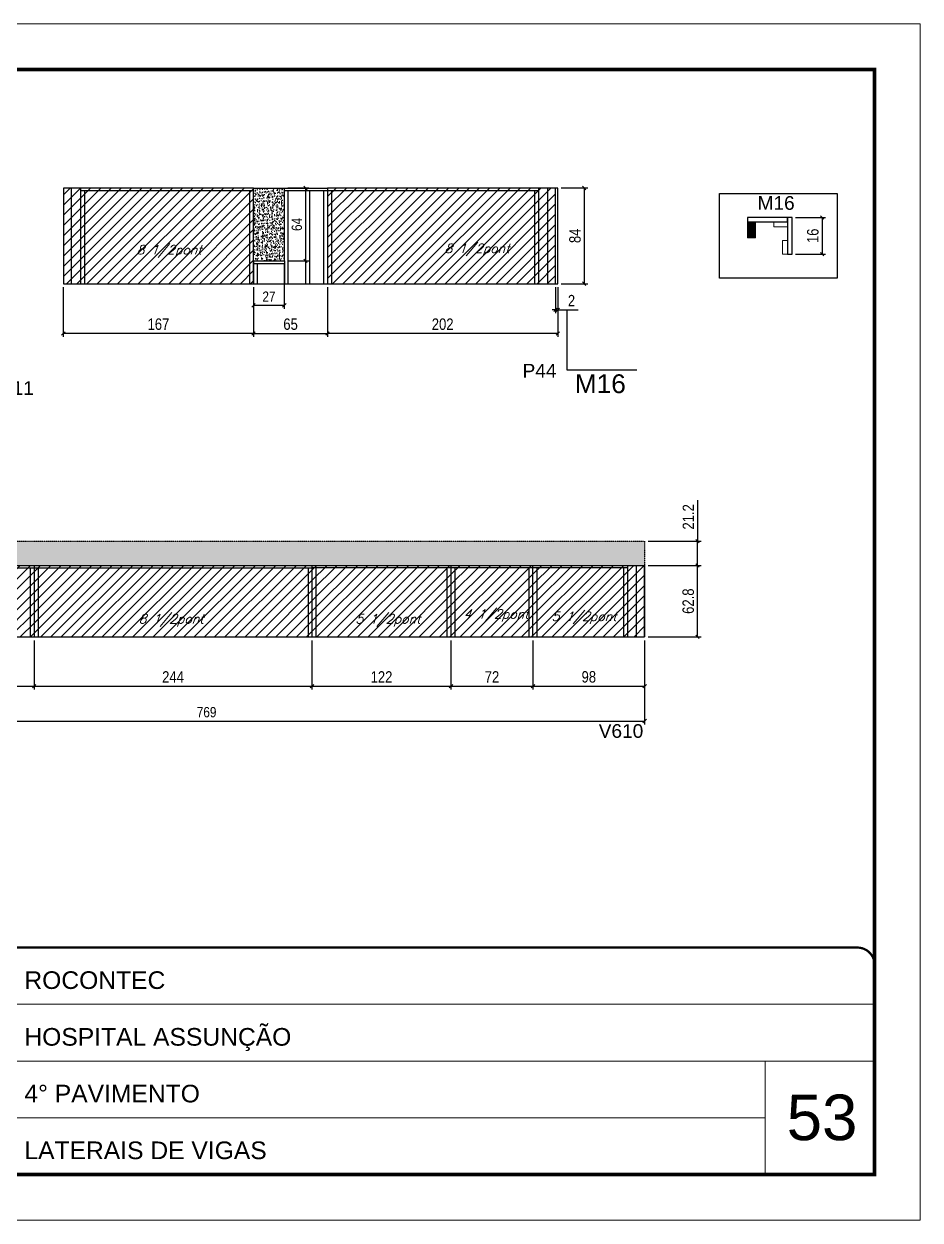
# Model space of a CAD drawing. Extents: x -20960 to -5926, y -2106 to 21915.
# Drawn here: x -11509 to -10722, y 5934 to 6984 of the extents above; entities that cross this region are included whole.
import ezdxf

# ---------------------------------------------------------------- set-up
doc = ezdxf.new("R2010")
doc.units = 0
doc.linetypes.add('CONTINUO', pattern=[0])
doc.linetypes.add('DASHED', pattern=[0.75, 0.5, -0.25])
for name, color, linetype in [('5', 5, 'Continuous'), ('COTA', 241, 'Continuous'), ('NOMENCLATURA', 7, 'Continuous'), ('Painéis', 200, 'Continuous'), ('Reaproveitamento', 251, 'Continuous'), ('SARR_2.2x7', 40, 'Continuous'), ('SARR_3.5x7', 81, 'Continuous'), ('texto', 7, 'Continuous')]:
    doc.layers.add(name, color=color, linetype=linetype)
for name, color, linetype, lineweight in [('CARIMBO', 255, 'Continuous', 9), ('Folhas', 255, 'Continuous', 9), ('Madeira', 126, 'Continuous', 18), ('Sarr 2.2x7', 40, 'Continuous', 9), ('SARRAFO DE PRESSAO', 251, 'DASHED', 9)]:
    doc.layers.add(name, color=color, linetype=linetype, lineweight=lineweight)
doc.styles.add('ARIAL', font='arial.ttf')
doc.styles.add('COTA TECNICA', font='techl___.ttf', dxfattribs={"height": 10})
doc.styles.add('COTA TECNICA-50', font='techl___.ttf', dxfattribs={"height": 9})
doc.styles.add('Romans', font='romans.shx')
doc.styles.get("Standard").update_dxf_attribs({"font": 'arial.ttf'})
doc.dimstyles.new('COTA PAINEL-50', dxfattribs={"dimtxt": 9, "dimasz": 3, "dimexe": 3, "dimexo": 3, "dimgap": 3, "dimtad": 1, "dimdec": 1, "dimzin": 12, "dimdsep": 46, "dimtxsty": 'COTA TECNICA-50', "dimblk1": 'OBLIQUE', "dimblk2": 'OBLIQUE', "dimsah": 1, "dimcen": 0.9, "dimclrd": 4, "dimclre": 4, "dimclrt": 240, "dimadec": 1, "dimazin": 3, "dimtfac": 1, "dimtdec": 1, "dimtmove": 0, "dimatfit": 3, "dimfxl": 1, "dimtolj": 1, "dimtzin": 12, "dimarcsym": 0})
doc.dimstyles.new('PAINEL', dxfattribs={"dimtxt": 10, "dimasz": 3, "dimexe": 3, "dimexo": 3, "dimgap": 3, "dimtad": 1, "dimdec": 1, "dimzin": 12, "dimdsep": 46, "dimtxsty": 'COTA TECNICA', "dimblk1": 'OBLIQUE', "dimblk2": 'OBLIQUE', "dimsah": 1, "dimcen": 0.9, "dimclrd": 4, "dimclre": 4, "dimclrt": 240, "dimadec": 1, "dimazin": 3, "dimtfac": 1, "dimtdec": 1, "dimtmove": 0, "dimatfit": 3, "dimfxl": 1, "dimtolj": 1, "dimtzin": 12, "dimarcsym": 0})
pattern_1 = [(45, (6116.408, 8879.582), (-4.490128, 4.490128), [])]

# ---------------------------------------------------------------- blocks, each defined once
blk = doc.blocks.new('9999999999')
at = {"color": 30, "linetype": 'CONTINUO'}
for p, q in [((98564.6, 34379.6), (99584, 34379.6)), ((98564.6, 34329.8), (99488, 34329.8)), ((99584, 34329.8), (99488, 34329.8)), ((99488, 34329.8), (99488, 34230.2)), ((98564.6, 34280), (99488, 34280))]:
    blk.add_line(p, q, dxfattribs=at)
at = {"color": 30, "linetype": 'CONTINUO', "const_width": 2}
blk.add_lwpolyline([(99584, 34230.2), (99584, 34414.4, 0.414214), (99569, 34429.4), (98229, 34429.4, 0.414214), (98214, 34414.4), (98214, 34245.2, 0.414214), (98229, 34230.2), (99584, 34230.2)], format="xyb", dxfattribs=at)
at = {"layer": 'Folhas'}
blk.add_lwpolyline([(98139, 34190.2), (99624, 34190.2), (99624, 35240.2), (98139, 35240.2)], close=True, dxfattribs=at)
at = {"layer": 'Folhas', "color": 30, "const_width": 3}
blk.add_lwpolyline([(98214, 34230.2), (99584, 34230.2), (99584, 35200.2), (98214, 35200.2)], close=True, dxfattribs=at)
at = {"color": 7, "linetype": 'Continuous', "ltscale": 5, "style": 'ARIAL'}
for s, height, p in [('ROCONTEC', 15.48, (98837.7, 34393.1)), ('HOSPITAL ASSUNÇÃO', 15.483, (98837.7, 34343.3)), ('4° PAVIMENTO', 15.483, (98837.7, 34293.5)), ('LATERAIS DE VIGAS', 15.483, (98837.7, 34243.7))]:
    blk.add_text(s, height=height, dxfattribs=at).set_placement(p)
blk = doc.blocks.new('_Oblique')
at = {"color": 0, "linetype": 'ByBlock', "lineweight": -2}
blk.add_line((-0.5, -0.5), (0.5, 0.5), dxfattribs=at)
blk = doc.blocks.new('*D1905')
at = {"layer": 'COTA', "color": 4, "linetype": 'ByBlock', "lineweight": -2, "transparency": 16777216}
for p, q in [((-11242.1, 6752.9), (-11242.1, 6709.2)), ((-11040.1, 6752.9), (-11040.1, 6709.2)), ((-11040.1, 6712.2), (-11242.1, 6712.2))]:
    blk.add_line(p, q, dxfattribs=at)
at = {"layer": 'Defpoints', "color": 0, "linetype": 'ByBlock', "transparency": 16777216}
for p in [(-11242.1, 6755.9), (-11040.1, 6755.9), (-11242.1, 6712.2)]:
    blk.add_point(p, dxfattribs=at)
at = {"layer": 'COTA', "color": 4, "linetype": 'ByBlock', "lineweight": -2, "transparency": 16777216, "xscale": 3, "yscale": 3, "zscale": 3, "rotation": 180}
blk.add_blockref('_Oblique', (-11242.1, 6712.2), dxfattribs=at)
at = {"layer": 'COTA', "color": 4, "linetype": 'ByBlock', "lineweight": -2, "transparency": 16777216, "xscale": 3, "yscale": 3, "zscale": 3}
blk.add_blockref('_Oblique', (-11040.1, 6712.2), dxfattribs=at)
at = {"layer": 'COTA', "color": 240, "linetype": 'ByBlock', "transparency": 16777216, "insert": (-11141.1, 6720.3), "char_height": 10, "attachment_point": 5, "style": 'COTA TECNICA'}
blk.add_mtext('\\A1;202', dxfattribs=at)
blk = doc.blocks.new('*D1906')
at = {"layer": 'COTA', "color": 4, "linetype": 'ByBlock', "lineweight": -2, "transparency": 16777216}
for p, q in [((-11474.1, 6752.9), (-11474.1, 6709.2)), ((-11307.1, 6752.9), (-11307.1, 6709.2)), ((-11307.1, 6712.2), (-11474.1, 6712.2))]:
    blk.add_line(p, q, dxfattribs=at)
at = {"layer": 'Defpoints', "color": 0, "linetype": 'ByBlock', "transparency": 16777216}
for p in [(-11474.1, 6755.9), (-11307.1, 6755.9), (-11474.1, 6712.2)]:
    blk.add_point(p, dxfattribs=at)
at = {"layer": 'COTA', "color": 4, "linetype": 'ByBlock', "lineweight": -2, "transparency": 16777216, "xscale": 3, "yscale": 3, "zscale": 3}
for p, rotation in [((-11474.1, 6712.2), 179.9999999999177), ((-11307.1, 6712.2), 359.9999999999176)]:
    blk.add_blockref('_Oblique', p, dxfattribs=dict(at, rotation=rotation))
at = {"layer": 'COTA', "color": 240, "linetype": 'ByBlock', "transparency": 16777216, "insert": (-11390.6, 6720.3), "char_height": 10, "attachment_point": 5, "style": 'COTA TECNICA'}
blk.add_mtext('\\A1;167', dxfattribs=at)
blk = doc.blocks.new('*D1907')
at = {"layer": 'COTA', "color": 4, "linetype": 'ByBlock', "lineweight": -2, "transparency": 16777216}
for p, q in [((-11037.1, 6839.9), (-11013.8, 6839.9)), ((-11016.8, 6839.9), (-11016.8, 6755.9)), ((-11037.1, 6755.9), (-11013.8, 6755.9))]:
    blk.add_line(p, q, dxfattribs=at)
at = {"layer": 'Defpoints', "color": 0, "linetype": 'ByBlock', "transparency": 16777216}
for p in [(-11040.1, 6839.9), (-11040.1, 6755.9), (-11016.8, 6755.9)]:
    blk.add_point(p, dxfattribs=at)
at = {"layer": 'COTA', "color": 4, "linetype": 'ByBlock', "lineweight": -2, "transparency": 16777216, "xscale": 3, "yscale": 3, "zscale": 3}
for p, rotation in [((-11016.8, 6839.9), 90), ((-11016.8, 6755.9), 270)]:
    blk.add_blockref('_Oblique', p, dxfattribs=dict(at, rotation=rotation))
at = {"layer": 'COTA', "color": 240, "linetype": 'ByBlock', "transparency": 16777216, "insert": (-11024.9, 6797.9), "char_height": 10, "attachment_point": 5, "rotation": 90, "style": 'COTA TECNICA'}
blk.add_mtext('\\A1;84', dxfattribs=at)
blk = doc.blocks.new('*D1944')
at = {"layer": 'COTA', "color": 4, "lineweight": -2, "transparency": 16777216}
for p, q in [((-11042.1, 6752.9), (-11042.1, 6730)), ((-11040.1, 6752.9), (-11040.1, 6730)), ((-11042.1, 6733), (-11045.1, 6733)), ((-11042.1, 6733), (-11040.1, 6733)), ((-11040.1, 6733), (-11022, 6733))]:
    blk.add_line(p, q, dxfattribs=at)
at = {"layer": 'Defpoints', "color": 0, "transparency": 16777216}
for p in [(-11042.1, 6755.9), (-11040.1, 6755.9), (-11040.1, 6733)]:
    blk.add_point(p, dxfattribs=at)
at = {"layer": 'COTA', "color": 4, "lineweight": -2, "transparency": 16777216, "xscale": 3, "yscale": 3, "zscale": 3}
blk.add_blockref('_Oblique', (-11042.1, 6733), dxfattribs=at)
at = {"layer": 'COTA', "color": 4, "lineweight": -2, "transparency": 16777216, "xscale": 3, "yscale": 3, "zscale": 3, "rotation": 180}
blk.add_blockref('_Oblique', (-11040.1, 6733), dxfattribs=at)
at = {"layer": 'COTA', "color": 240, "transparency": 16777216, "insert": (-11028, 6741), "char_height": 10, "attachment_point": 5, "style": 'COTA TECNICA'}
blk.add_mtext('\\A1;2', dxfattribs=at)
blk = doc.blocks.new('*D1945')
at = {"layer": 'Defpoints', "color": 0, "linetype": 'ByBlock', "transparency": 16777216}
for p in [(-10834.4, 6813.9), (-10834.4, 6781.9), (-10808, 6781.9)]:
    blk.add_point(p, dxfattribs=at)
at = {"layer": 'Sarr 2.2x7', "color": 4, "linetype": 'ByBlock', "lineweight": -2, "transparency": 16777216}
for p, q in [((-10831.4, 6813.9), (-10805, 6813.9)), ((-10808, 6813.9), (-10808, 6781.9)), ((-10831.4, 6781.9), (-10805, 6781.9))]:
    blk.add_line(p, q, dxfattribs=at)
at = {"layer": 'Sarr 2.2x7', "color": 4, "linetype": 'ByBlock', "lineweight": -2, "transparency": 16777216, "xscale": 3, "yscale": 3, "zscale": 3}
for p, rotation in [((-10808, 6813.9), 90), ((-10808, 6781.9), 270)]:
    blk.add_blockref('_Oblique', p, dxfattribs=dict(at, rotation=rotation))
at = {"layer": 'Sarr 2.2x7', "color": 240, "linetype": 'ByBlock', "transparency": 16777216, "insert": (-10816.1, 6797.9), "char_height": 10, "attachment_point": 5, "rotation": 90, "style": 'COTA TECNICA'}
blk.add_mtext('\\A1;16', dxfattribs=at)
blk = doc.blocks.new('*D1947')
at = {"layer": 'COTA', "color": 4, "lineweight": -2, "ltscale": 25, "transparency": 16777216}
for p, q in [((-10960.8, 6508.6), (-10914.3, 6508.6)), ((-10917.3, 6445.8), (-10917.3, 6508.6)), ((-10960.8, 6445.8), (-10914.3, 6445.8))]:
    blk.add_line(p, q, dxfattribs=at)
at = {"layer": 'Defpoints', "color": 0, "ltscale": 25, "transparency": 16777216}
for p in [(-10963.8, 6508.6), (-10917.3, 6508.6), (-10963.8, 6445.8)]:
    blk.add_point(p, dxfattribs=at)
at = {"layer": 'COTA', "color": 4, "lineweight": -2, "ltscale": 25, "transparency": 16777216, "xscale": 3, "yscale": 3, "zscale": 3}
for p, rotation in [((-10917.3, 6508.6), 90), ((-10917.3, 6445.8), 270)]:
    blk.add_blockref('_Oblique', p, dxfattribs=dict(at, rotation=rotation))
at = {"layer": 'COTA', "color": 240, "ltscale": 25, "transparency": 16777216, "insert": (-10925.5, 6477.2), "char_height": 10, "attachment_point": 5, "rotation": 90, "style": 'COTA TECNICA'}
blk.add_mtext('\\A1;62.8', dxfattribs=at)
blk = doc.blocks.new('*D1948')
at = {"layer": 'COTA', "color": 4, "lineweight": -2, "ltscale": 25, "transparency": 16777216}
for p, q in [((-10917.3, 6566), (-10917.3, 6529.8)), ((-10960.8, 6529.8), (-10914.3, 6529.8)), ((-10917.3, 6508.6), (-10917.3, 6529.8)), ((-10960.8, 6508.6), (-10914.3, 6508.6))]:
    blk.add_line(p, q, dxfattribs=at)
at = {"layer": 'Defpoints', "color": 0, "ltscale": 25, "transparency": 16777216}
for p in [(-10963.8, 6529.8), (-10917.3, 6529.8), (-10963.8, 6508.6)]:
    blk.add_point(p, dxfattribs=at)
at = {"layer": 'COTA', "color": 4, "lineweight": -2, "ltscale": 25, "transparency": 16777216, "xscale": 3, "yscale": 3, "zscale": 3}
for p, rotation in [((-10917.3, 6529.8), 90), ((-10917.3, 6508.6), 270)]:
    blk.add_blockref('_Oblique', p, dxfattribs=dict(at, rotation=rotation))
at = {"layer": 'COTA', "color": 240, "ltscale": 25, "transparency": 16777216, "insert": (-10925.4, 6551.2), "char_height": 10, "attachment_point": 5, "rotation": 90, "style": 'COTA TECNICA'}
blk.add_mtext('\\A1;21.2', dxfattribs=at)
blk = doc.blocks.new('*D1949')
at = {"layer": 'COTA', "color": 4, "lineweight": -2, "ltscale": 25, "transparency": 16777216}
for p, q in [((-11732.8, 6442.8), (-11732.8, 6399.6)), ((-11499.8, 6442.8), (-11499.8, 6399.6)), ((-11732.8, 6402.6), (-11499.8, 6402.6))]:
    blk.add_line(p, q, dxfattribs=at)
at = {"layer": 'Defpoints', "color": 0, "ltscale": 25, "transparency": 16777216}
for p in [(-11732.8, 6445.8), (-11499.8, 6445.8), (-11499.8, 6402.6)]:
    blk.add_point(p, dxfattribs=at)
at = {"layer": 'COTA', "color": 4, "lineweight": -2, "ltscale": 25, "transparency": 16777216, "xscale": 3, "yscale": 3, "zscale": 3, "rotation": 180}
blk.add_blockref('_Oblique', (-11732.8, 6402.6), dxfattribs=at)
at = {"layer": 'COTA', "color": 4, "lineweight": -2, "ltscale": 25, "transparency": 16777216, "xscale": 3, "yscale": 3, "zscale": 3}
blk.add_blockref('_Oblique', (-11499.8, 6402.6), dxfattribs=at)
at = {"layer": 'COTA', "color": 240, "ltscale": 25, "transparency": 16777216, "insert": (-11616.3, 6410.8), "char_height": 10, "attachment_point": 5, "style": 'COTA TECNICA'}
blk.add_mtext('\\A1;233', dxfattribs=at)
blk = doc.blocks.new('*D1950')
at = {"layer": 'COTA', "color": 4, "lineweight": -2, "ltscale": 25, "transparency": 16777216}
for p, q in [((-11499.8, 6442.8), (-11499.8, 6399.6)), ((-11255.8, 6442.8), (-11255.8, 6399.6)), ((-11499.8, 6402.6), (-11255.8, 6402.6))]:
    blk.add_line(p, q, dxfattribs=at)
at = {"layer": 'Defpoints', "color": 0, "ltscale": 25, "transparency": 16777216}
for p in [(-11499.8, 6445.8), (-11255.8, 6445.8), (-11255.8, 6402.6)]:
    blk.add_point(p, dxfattribs=at)
at = {"layer": 'COTA', "color": 4, "lineweight": -2, "ltscale": 25, "transparency": 16777216, "xscale": 3, "yscale": 3, "zscale": 3, "rotation": 180}
blk.add_blockref('_Oblique', (-11499.8, 6402.6), dxfattribs=at)
at = {"layer": 'COTA', "color": 4, "lineweight": -2, "ltscale": 25, "transparency": 16777216, "xscale": 3, "yscale": 3, "zscale": 3}
blk.add_blockref('_Oblique', (-11255.8, 6402.6), dxfattribs=at)
at = {"layer": 'COTA', "color": 240, "ltscale": 25, "transparency": 16777216, "insert": (-11377.8, 6410.7), "char_height": 10, "attachment_point": 5, "style": 'COTA TECNICA'}
blk.add_mtext('\\A1;244', dxfattribs=at)
blk = doc.blocks.new('*D1951')
at = {"layer": 'COTA', "color": 4, "lineweight": -2, "ltscale": 25, "transparency": 16777216}
for p, q in [((-11255.8, 6442.8), (-11255.8, 6399.6)), ((-11133.8, 6442.8), (-11133.8, 6399.6)), ((-11255.8, 6402.6), (-11133.8, 6402.6))]:
    blk.add_line(p, q, dxfattribs=at)
at = {"layer": 'Defpoints', "color": 0, "ltscale": 25, "transparency": 16777216}
for p in [(-11255.8, 6445.8), (-11133.8, 6445.8), (-11133.8, 6402.6)]:
    blk.add_point(p, dxfattribs=at)
at = {"layer": 'COTA', "color": 4, "lineweight": -2, "ltscale": 25, "transparency": 16777216, "xscale": 3, "yscale": 3, "zscale": 3, "rotation": 180}
blk.add_blockref('_Oblique', (-11255.8, 6402.6), dxfattribs=at)
at = {"layer": 'COTA', "color": 4, "lineweight": -2, "ltscale": 25, "transparency": 16777216, "xscale": 3, "yscale": 3, "zscale": 3}
blk.add_blockref('_Oblique', (-11133.8, 6402.6), dxfattribs=at)
at = {"layer": 'COTA', "color": 240, "ltscale": 25, "transparency": 16777216, "insert": (-11194.8, 6410.7), "char_height": 10, "attachment_point": 5, "style": 'COTA TECNICA'}
blk.add_mtext('\\A1;122', dxfattribs=at)
blk = doc.blocks.new('*D1952')
at = {"layer": 'COTA', "color": 4, "lineweight": -2, "ltscale": 25, "transparency": 16777216}
for p, q in [((-11133.8, 6442.8), (-11133.8, 6399.6)), ((-11061.8, 6442.8), (-11061.8, 6399.6)), ((-11133.8, 6402.6), (-11061.8, 6402.6))]:
    blk.add_line(p, q, dxfattribs=at)
at = {"layer": 'Defpoints', "color": 0, "ltscale": 25, "transparency": 16777216}
for p in [(-11133.8, 6445.8), (-11061.8, 6445.8), (-11061.8, 6402.6)]:
    blk.add_point(p, dxfattribs=at)
at = {"layer": 'COTA', "color": 4, "lineweight": -2, "ltscale": 25, "transparency": 16777216, "xscale": 3, "yscale": 3, "zscale": 3, "rotation": 180}
blk.add_blockref('_Oblique', (-11133.8, 6402.6), dxfattribs=at)
at = {"layer": 'COTA', "color": 4, "lineweight": -2, "ltscale": 25, "transparency": 16777216, "xscale": 3, "yscale": 3, "zscale": 3}
blk.add_blockref('_Oblique', (-11061.8, 6402.6), dxfattribs=at)
at = {"layer": 'COTA', "color": 240, "ltscale": 25, "transparency": 16777216, "insert": (-11097.8, 6410.7), "char_height": 10, "attachment_point": 5, "style": 'COTA TECNICA'}
blk.add_mtext('\\A1;72', dxfattribs=at)
blk = doc.blocks.new('*D1953')
at = {"layer": 'COTA', "color": 4, "lineweight": -2, "ltscale": 25, "transparency": 16777216}
for p, q in [((-11061.8, 6442.8), (-11061.8, 6399.6)), ((-10963.8, 6442.8), (-10963.8, 6399.6)), ((-11061.8, 6402.6), (-10963.8, 6402.6))]:
    blk.add_line(p, q, dxfattribs=at)
at = {"layer": 'Defpoints', "color": 0, "ltscale": 25, "transparency": 16777216}
for p in [(-11061.8, 6445.8), (-10963.8, 6445.8), (-10963.8, 6402.6)]:
    blk.add_point(p, dxfattribs=at)
at = {"layer": 'COTA', "color": 4, "lineweight": -2, "ltscale": 25, "transparency": 16777216, "xscale": 3, "yscale": 3, "zscale": 3, "rotation": 180}
blk.add_blockref('_Oblique', (-11061.8, 6402.6), dxfattribs=at)
at = {"layer": 'COTA', "color": 4, "lineweight": -2, "ltscale": 25, "transparency": 16777216, "xscale": 3, "yscale": 3, "zscale": 3}
blk.add_blockref('_Oblique', (-10963.8, 6402.6), dxfattribs=at)
at = {"layer": 'COTA', "color": 240, "ltscale": 25, "transparency": 16777216, "insert": (-11012.8, 6410.7), "char_height": 10, "attachment_point": 5, "style": 'COTA TECNICA'}
blk.add_mtext('\\A1;98', dxfattribs=at)
blk = doc.blocks.new('*D1933')
at = {"layer": 'COTA', "color": 4, "lineweight": -2, "ltscale": 25, "transparency": 16777216}
for p, q in [((-11307.1, 6752.9), (-11307.1, 6709.2)), ((-11242.1, 6752.9), (-11242.1, 6709.2)), ((-11307.1, 6712.2), (-11242.1, 6712.2))]:
    blk.add_line(p, q, dxfattribs=at)
at = {"layer": 'Defpoints', "color": 0, "ltscale": 25, "transparency": 16777216}
for p in [(-11307.1, 6755.9), (-11242.1, 6755.9), (-11242.1, 6712.2)]:
    blk.add_point(p, dxfattribs=at)
at = {"layer": 'COTA', "color": 4, "lineweight": -2, "ltscale": 25, "transparency": 16777216, "xscale": 3, "yscale": 3, "zscale": 3, "rotation": 180}
blk.add_blockref('_Oblique', (-11307.1, 6712.2), dxfattribs=at)
at = {"layer": 'COTA', "color": 4, "lineweight": -2, "ltscale": 25, "transparency": 16777216, "xscale": 3, "yscale": 3, "zscale": 3}
blk.add_blockref('_Oblique', (-11242.1, 6712.2), dxfattribs=at)
at = {"layer": 'COTA', "color": 240, "ltscale": 25, "transparency": 16777216, "insert": (-11274.6, 6720.3), "char_height": 10, "attachment_point": 5, "style": 'COTA TECNICA'}
blk.add_mtext('\\A1;65', dxfattribs=at)
blk = doc.blocks.new('*D1977')
at = {"layer": 'COTA', "color": 4, "lineweight": -2, "transparency": 16777216}
for p, q in [((-11277.1, 6839.9), (-11258.5, 6839.9)), ((-11261.5, 6839.9), (-11261.5, 6775.9)), ((-11277.1, 6775.9), (-11258.5, 6775.9))]:
    blk.add_line(p, q, dxfattribs=at)
at = {"layer": 'Defpoints', "color": 0, "transparency": 16777216}
for p in [(-11280.1, 6839.9), (-11280.1, 6775.9), (-11261.5, 6775.9)]:
    blk.add_point(p, dxfattribs=at)
at = {"layer": 'COTA', "color": 4, "lineweight": -2, "transparency": 16777216, "xscale": 3, "yscale": 3, "zscale": 3}
for p, rotation in [((-11261.5, 6839.9), 90), ((-11261.5, 6775.9), 270)]:
    blk.add_blockref('_Oblique', p, dxfattribs=dict(at, rotation=rotation))
at = {"layer": 'COTA', "color": 240, "transparency": 16777216, "insert": (-11269.1, 6807.9), "char_height": 9, "attachment_point": 5, "rotation": 90, "style": 'COTA TECNICA-50'}
blk.add_mtext('\\A1;64', dxfattribs=at)
blk = doc.blocks.new('*D1934')
at = {"layer": 'COTA', "color": 4, "lineweight": -2, "transparency": 16777216}
for p, q in [((-11280.1, 6772.9), (-11280.1, 6733.9)), ((-11307.1, 6752.9), (-11307.1, 6733.9)), ((-11307.1, 6736.9), (-11280.1, 6736.9))]:
    blk.add_line(p, q, dxfattribs=at)
at = {"layer": 'Defpoints', "color": 0, "transparency": 16777216}
for p in [(-11280.1, 6775.9), (-11307.1, 6755.9), (-11280.1, 6736.9)]:
    blk.add_point(p, dxfattribs=at)
at = {"layer": 'COTA', "color": 4, "lineweight": -2, "transparency": 16777216, "xscale": 3, "yscale": 3, "zscale": 3, "rotation": 180}
blk.add_blockref('_Oblique', (-11307.1, 6736.9), dxfattribs=at)
at = {"layer": 'COTA', "color": 4, "lineweight": -2, "transparency": 16777216, "xscale": 3, "yscale": 3, "zscale": 3}
blk.add_blockref('_Oblique', (-11280.1, 6736.9), dxfattribs=at)
at = {"layer": 'COTA', "color": 240, "transparency": 16777216, "insert": (-11293.6, 6744.5), "char_height": 9, "attachment_point": 5, "style": 'COTA TECNICA-50'}
blk.add_mtext('\\A1;27', dxfattribs=at)
blk = doc.blocks.new('*D1978')
at = {"layer": 'COTA', "color": 4, "lineweight": -2, "transparency": 16777216}
for p, q in [((-11732.8, 6442.8), (-11732.8, 6369)), ((-10963.8, 6442.8), (-10963.8, 6369)), ((-11732.8, 6372), (-10963.8, 6372))]:
    blk.add_line(p, q, dxfattribs=at)
at = {"layer": 'Defpoints', "color": 0, "transparency": 16777216}
for p in [(-11732.8, 6445.8), (-10963.8, 6445.8), (-10963.8, 6372)]:
    blk.add_point(p, dxfattribs=at)
at = {"layer": 'COTA', "color": 4, "lineweight": -2, "transparency": 16777216, "xscale": 3, "yscale": 3, "zscale": 3, "rotation": 180}
blk.add_blockref('_Oblique', (-11732.8, 6372), dxfattribs=at)
at = {"layer": 'COTA', "color": 4, "lineweight": -2, "transparency": 16777216, "xscale": 3, "yscale": 3, "zscale": 3}
blk.add_blockref('_Oblique', (-10963.8, 6372), dxfattribs=at)
at = {"layer": 'COTA', "color": 240, "transparency": 16777216, "insert": (-11348.3, 6379.7), "char_height": 9, "attachment_point": 5, "style": 'COTA TECNICA-50'}
blk.add_mtext('\\A1;769', dxfattribs=at)

msp = doc.modelspace()

# ---------------------------------------------------------------- hatches: boundary and pattern name
at = {"layer": 'COTA', "linetype": 'ByBlock'}
h = msp.add_hatch(dxfattribs=at)
h.set_pattern_fill('AR-CONC', color=256, scale=0.03)
h.set_pattern_definition([(50, (6116.408, 8879.5817), (5.4655401, -0.4781726), [0.5715, -6.2865]), (355, (6116.408, 8879.5817), (-1.0573026, 5.7317054), [0.4572, -5.0292175]), (100.451445, (6116.8634, 8879.542), (4.4082374, 5.2535326), [0.4857003, -5.3427073]), (46.1842, (6116.408, 8881.106), (8.1323712, -1.2612698), [0.85725, -9.42975]), (96.63556, (6117.0856, 8881.001), (7.122124, 7.4227837), [0.7285507, -8.0140682]), (351.18415, (6116.408, 8881.106), (7.122124, 7.4227837), [0.685799, -7.543792]), (21, (6117.17, 8880.7247), (4.5484317, -3.067956), [0.5715, -6.2865]), (326, (6117.17, 8880.7247), (1.8540609, 5.525639), [0.4572, -5.0292]), (71.451445, (6117.549, 8880.469), (6.4024926, 2.457683), [0.4857003, -5.3426981]), (37.5, (6116.4079, 8879.5817), (0.0926581, 2.53665117), [0, -4.96824, 0, -5.1054, 0, -5.04825]), (7.5, (6116.408, 8879.5817), (2.00458988, 3.00541724), [0, -2.91084, 0, -4.85394, 0, -1.92405]), (327.5, (6114.7086, 8879.5817), (4.06771786, -0.17186232), [0, -1.905, 0, -5.9436, 0, -7.8867]), (317.5, (6113.9466, 8879.5817), (4.44387544, 0.7627947), [0, -2.4765, 0, -3.94716, 0, -5.6007])])
h.paths.add_polyline_path([(-11280.08, 6839.88), (-11307.08, 6839.88), (-11307.08, 6775.88), (-11280.08, 6775.88)])
h = msp.add_hatch(dxfattribs=at)
h.set_pattern_fill('AR-CONC', color=256, scale=0.03)
h.set_pattern_definition([(50, (-154123.7897, -20610.411), (5.46554007, -0.47817257), [0.5715, -6.2865]), (355, (-154123.7897, -20610.411), (-1.05730264, 5.73170536), [0.4572, -5.02921753]), (100.4514447, (-154123.334, -20610.451), (4.40823741, 5.25353256), [0.48570026, -5.34270734]), (46.1842, (-154123.79, -20608.887), (8.13237123, -1.26126984), [0.85725, -9.42975]), (96.6355576, (-154123.112, -20608.992), (7.122124, 7.42278374), [0.7285507, -8.01406824]), (351.184151, (-154123.79, -20608.887), (7.122124, 7.42278374), [0.685799, -7.54379196]), (21, (-154123.0277, -20609.268), (4.54843174, -3.06795595), [0.5715, -6.2865]), (326, (-154123.0277, -20609.268), (1.85406085, 5.52563898), [0.4572, -5.0292]), (71.451445, (-154122.6487, -20609.5236), (6.40249258, 2.45768307), [0.48570026, -5.34269813]), (37.5, (-154123.7897, -20610.411), (0.092658098, 2.536651166), [0, -4.96824, 0, -5.1054, 0, -5.04825]), (7.5, (-154123.7897, -20610.411), (2.004589875, 3.005417245), [0, -2.91084, 0, -4.85394, 0, -1.92405]), (327.5, (-154125.489, -20610.411), (4.067717855, -0.17186232), [0, -1.905, 0, -5.9436, 0, -7.8867]), (317.5, (-154126.251, -20610.411), (4.44387544, 0.76279473), [0, -2.4765, 0, -3.94716, 0, -5.6007])])
h.paths.add_polyline_path([(-10963.82, 6508.63), (-10963.82, 6529.83), (-11732.8, 6529.83), (-11732.8, 6508.63)])
at = {"layer": 'Madeira'}
h = msp.add_hatch(dxfattribs=at)
h.set_pattern_fill('ANSI31', color=256, scale=0.2, angle=450, style=0)
h.set_pattern_definition([(135, (-27439.3935, 20118.1634), (-0.449012806, -0.449012806), [])])
h.paths.add_polyline_path([(-10873.38, 6796.25), (-10866.38, 6796.25), (-10866.38, 6810.25), (-10873.38, 6810.25)])
at = {"layer": 'Reaproveitamento', "linetype": 'ByBlock'}
h = msp.add_hatch(dxfattribs=at)
h.set_pattern_fill('ANSI31', color=256, scale=2)
h.set_pattern_definition(pattern_1)
h.paths.add_polyline_path([(-11307.08, 6755.88), (-11307.08, 6839.88), (-11474.08, 6839.88), (-11474.08, 6755.88)])
h = msp.add_hatch(dxfattribs=at)
h.set_pattern_fill('ANSI31', color=256, scale=2)
h.set_pattern_definition(pattern_1)
h.paths.add_polyline_path([(-11042.08, 6755.88), (-11042.08, 6839.88), (-11242.08, 6839.88), (-11242.08, 6755.88)])
h = msp.add_hatch(dxfattribs=at)
h.set_pattern_fill('ANSI31', color=256, scale=2)
h.set_pattern_definition(pattern_1)
h.paths.add_polyline_path([(-11499.8, 6445.83), (-11499.8, 6508.63), (-11732.8, 6508.63), (-11732.8, 6445.83)])
h = msp.add_hatch(dxfattribs=at)
h.set_pattern_fill('ANSI31', color=256, scale=2)
h.set_pattern_definition(pattern_1)
h.paths.add_polyline_path([(-11255.8, 6445.83), (-11255.8, 6508.63), (-11499.8, 6508.63), (-11499.8, 6445.83)])
h = msp.add_hatch(dxfattribs=at)
h.set_pattern_fill('ANSI31', color=256, scale=2)
h.set_pattern_definition(pattern_1)
h.paths.add_polyline_path([(-11199.8, 6445.83), (-11133.8, 6445.83), (-11133.8, 6508.63), (-11255.8, 6508.63), (-11255.8, 6445.83)])
h = msp.add_hatch(dxfattribs=at)
h.set_pattern_fill('ANSI31', color=256, scale=2)
h.set_pattern_definition(pattern_1)
h.paths.add_polyline_path([(-11133.8, 6445.83), (-11061.82, 6445.83), (-11061.82, 6508.63), (-11133.8, 6508.63)])
h = msp.add_hatch(dxfattribs=at)
h.set_pattern_fill('ANSI31', color=256, scale=2)
h.set_pattern_definition(pattern_1)
h.paths.add_polyline_path([(-10963.82, 6508.63), (-11061.82, 6508.63), (-11061.82, 6445.83), (-10963.82, 6445.83), (-10963.82, 6465.83)])

# ---------------------------------------------------------------- linework, layer by layer
at = {"linetype": 'ByBlock'}
msp.add_lwpolyline([(-10898.22, 6834.94), (-10794.79, 6834.94), (-10794.79, 6760.86), (-10898.22, 6760.86)], close=True, dxfattribs=at)
at = {"layer": 'COTA', "linetype": 'ByBlock'}
msp.add_line((-11307.08, 6839.88), (-11280.08, 6839.88), dxfattribs=at)
at = {"layer": 'COTA', "linetype": 'DASHED', "ltscale": 0.3}
for p, q in [((-11732.8, 6529.83), (-10963.82, 6529.83)), ((-10963.82, 6529.83), (-10963.82, 6508.63))]:
    msp.add_line(p, q, dxfattribs=at)
at = {"layer": 'Madeira'}
msp.add_lwpolyline([(-10873.38, 6810.25), (-10866.38, 6810.25), (-10866.38, 6796.25), (-10873.38, 6796.25)], close=True, dxfattribs=at)
at = {"layer": 'NOMENCLATURA', "linetype": 'Continuous'}
for p, q in [((-11032.16, 6732.71), (-11032.16, 6680.31)), ((-11032.16, 6680.31), (-10970.66, 6680.31))]:
    msp.add_line(p, q, dxfattribs=at)
at = {"layer": 'Painéis', "linetype": 'ByBlock'}
for p, q in [((-11474.08, 6839.88), (-11474.08, 6755.88)), ((-11307.08, 6839.88), (-11474.08, 6839.88)), ((-11307.08, 6755.88), (-11307.08, 6839.88)), ((-11280.08, 6775.88), (-11280.08, 6839.88)), ((-11242.08, 6839.88), (-11242.08, 6755.88)), ((-11040.08, 6839.88), (-11242.08, 6839.88)), ((-11042.08, 6755.88), (-11042.08, 6839.88)), ((-11040.08, 6755.88), (-11040.08, 6839.88)), ((-11474.08, 6755.88), (-11307.08, 6755.88)), ((-11242.08, 6755.88), (-11040.08, 6755.88)), ((-11732.8, 6508.63), (-10963.82, 6508.63)), ((-11499.8, 6508.63), (-11499.8, 6445.83)), ((-11255.8, 6508.63), (-11255.8, 6445.83)), ((-11133.8, 6508.63), (-11133.8, 6445.83)), ((-11732.8, 6445.83), (-11199.8, 6445.83))]:
    msp.add_line(p, q, dxfattribs=at)
at = {"layer": 'Painéis', "ltscale": 25}
for p, q in [((-11280.08, 6839.88), (-11242.08, 6839.88)), ((-11307.08, 6775.88), (-11280.08, 6775.88)), ((-11307.08, 6755.88), (-11242.08, 6755.88)), ((-11061.82, 6445.83), (-11061.82, 6508.63)), ((-10963.82, 6465.83), (-10963.82, 6508.63)), ((-10963.82, 6465.83), (-10963.82, 6465.83)), ((-10963.82, 6445.83), (-10963.82, 6465.83)), ((-11199.8, 6445.83), (-10963.82, 6445.83))]:
    msp.add_line(p, q, dxfattribs=at)
at = {"layer": 'Painéis', "linetype": 'ByBlock'}
msp.add_lwpolyline([(-10838.42, 6813.85), (-10873.36, 6813.85), (-10873.36, 6810.25), (-10838.42, 6810.25), (-10838.42, 6813.85)], dxfattribs=at)
at = {"layer": 'Painéis'}
msp.add_lwpolyline([(-10838.42, 6781.85), (-10834.42, 6781.85), (-10834.42, 6813.85), (-10838.42, 6813.85)], close=True, dxfattribs=at)
at = {"layer": 'Sarr 2.2x7', "linetype": 'ByBlock'}
for points in [[(-10838.42, 6810.25), (-10850.42, 6810.25), (-10850.42, 6805.85), (-10838.42, 6805.85), (-10838.42, 6810.25)], [(-10838.42, 6781.85), (-10838.42, 6793.85), (-10842.82, 6793.85), (-10842.82, 6781.85), (-10838.42, 6781.85)]]:
    msp.add_lwpolyline(points, dxfattribs=at)
at = {"layer": 'SARR_2.2x7', "linetype": 'Continuous'}
for p, q in [((-11467.08, 6839.88), (-11467.08, 6755.88)), ((-11459.08, 6837.68), (-11307.08, 6837.68)), ((-11280.08, 6837.68), (-11242.08, 6837.68)), ((-11242.08, 6837.68), (-11057.08, 6837.68)), ((-11049.08, 6839.88), (-11049.08, 6755.88)), ((-11307.08, 6773.68), (-11280.08, 6773.68)), ((-10978.82, 6506.43), (-11255.8, 6506.43)), ((-10970.82, 6445.83), (-10970.82, 6508.63))]:
    msp.add_line(p, q, dxfattribs=at)
at = {"layer": 'SARR_2.2x7', "linetype": 'Continuous', "ltscale": 50}
msp.add_line((-11591.8, 6506.43), (-11255.8, 6506.43), dxfattribs=at)
at = {"layer": 'SARR_3.5x7'}
for p, q in [((-11459.08, 6839.88), (-11459.08, 6755.88)), ((-11455.58, 6837.68), (-11455.58, 6755.88)), ((-11310.58, 6837.68), (-11310.58, 6755.88)), ((-11276.58, 6755.88), (-11276.58, 6837.68)), ((-11261.49, 6837.68), (-11261.49, 6755.88)), ((-11257.99, 6837.68), (-11257.99, 6755.88)), ((-11245.58, 6837.68), (-11245.58, 6755.88)), ((-11238.58, 6837.68), (-11238.58, 6755.88)), ((-11060.58, 6837.68), (-11060.58, 6755.88)), ((-11057.08, 6839.88), (-11057.08, 6755.88)), ((-11307.08, 6775.88), (-11307.08, 6755.88)), ((-11303.58, 6755.88), (-11303.58, 6773.68)), ((-11280.08, 6775.88), (-11280.08, 6755.88)), ((-11503.3, 6506.43), (-11503.3, 6445.83)), ((-11496.3, 6506.43), (-11496.3, 6445.83)), ((-11259.3, 6506.43), (-11259.3, 6445.83)), ((-11252.3, 6506.43), (-11252.3, 6445.83)), ((-11137.3, 6506.43), (-11137.3, 6445.83)), ((-11130.3, 6506.43), (-11130.3, 6445.83)), ((-11065.32, 6506.43), (-11065.32, 6445.83)), ((-11058.32, 6506.43), (-11058.32, 6445.83)), ((-10982.32, 6506.43), (-10982.32, 6445.83)), ((-10978.82, 6508.63), (-10978.82, 6445.83)), ((-10963.82, 6508.63), (-10963.82, 6445.83))]:
    msp.add_line(p, q, dxfattribs=at)

# ---------------------------------------------------------------- block references
at = {"layer": 'SARRAFO DE PRESSAO', "color": 6, "linetype": 'ByBlock'}
msp.add_blockref('9999999999', (-110345.98, -28256.29), dxfattribs=at)

# ---------------------------------------------------------------- texts
at = {"layer": '5', "color": 7, "linetype": 'Continuous'}
msp.add_text('M16', height=12, rotation=359.99996, dxfattribs=at).set_placement((-10864.68, 6820.73))
at = {"layer": '5', "linetype": 'Continuous'}
for s, rotation, p in [('P44', 359.99996, (-11070.99, 6673.5)), ('V611', 359.99996, (-11539.14, 6658.29)), ('V610', 0.00004, (-11004.11, 6357.23))]:
    msp.add_text(s, height=12, rotation=rotation, dxfattribs=at).set_placement(p)
at = {"layer": 'CARIMBO', "style": 'ARIAL'}
msp.add_text('53', height=40, dxfattribs=at).set_placement((-10839.14, 6004.06))
at = {"layer": 'NOMENCLATURA', "linetype": 'Continuous'}
msp.add_text('M16', height=16.5, dxfattribs=at).set_placement((-11025.15, 6659.83))
at = {"layer": 'texto', "color": 2, "char_height": 8, "attachment_point": 5, "style": 'Romans'}
for s, insert in [('{\\Q19;\\C256;8 1/2pont}', (-11381.19, 6784.34)), ('{\\Q19;\\C256;8 1/2pont}', (-11110.9, 6785.54)), ('{\\Q19;\\C256;4 1/2pont}', (-11094.16, 6464.63)), ('{\\Q19;\\C256;5 1/2pont}', (-11016.91, 6462.54)), ('{\\Q19;\\C256;8 1/2pont}', (-11379.41, 6460.37)), ('{\\Q19;\\C256;5 1/2pont}', (-11189.14, 6460.37))]:
    msp.add_mtext(s, dxfattribs=dict(at, insert=insert))

# ---------------------------------------------------------------- dimensions: what is measured, and where the dimension line sits
at = {"layer": 'COTA'}
dim = msp.add_linear_dim(base=(-11261.49, 6775.88), p1=(-11280.08, 6839.88), p2=(-11280.08, 6775.88), angle=90, dimstyle='COTA PAINEL-50', dxfattribs=at)
dim.commit()
dim.dimension.update_dxf_attribs({"geometry": '*D1977', "text_midpoint": (-11269.08, 6807.88)})
at = {"layer": 'COTA', "linetype": 'ByBlock'}
dim = msp.add_linear_dim(base=(-11016.76, 6755.88), p1=(-11040.08, 6839.88), p2=(-11040.08, 6755.88), angle=90, dimstyle='PAINEL', dxfattribs=at)
dim.commit()
dim.dimension.update_dxf_attribs({"geometry": '*D1907', "text_midpoint": (-11024.86, 6797.88)})
at = {"layer": 'COTA'}
for base, p1, p2, dimstyle, picture, middle in [((-11280.08, 6736.92), (-11307.08, 6755.88), (-11280.08, 6775.88), 'COTA PAINEL-50', '*D1934', (-11293.58, 6744.48)), ((-11040.08, 6732.98), (-11042.08, 6755.88), (-11040.08, 6755.88), 'PAINEL', '*D1944', (-11028.03, 6740.98)), ((-10963.82, 6372.04), (-11732.8, 6445.83), (-10963.82, 6445.83), 'COTA PAINEL-50', '*D1978', (-11348.31, 6379.66))]:
    dim = msp.add_linear_dim(base=base, p1=p1, p2=p2, dimstyle=dimstyle, dxfattribs=at)
    dim.commit()
    dim.dimension.update_dxf_attribs({"geometry": picture, "text_midpoint": middle})
at = {"layer": 'COTA', "linetype": 'ByBlock'}
for p1, p2, picture, middle in [((-11307.08, 6755.88), (-11474.08, 6755.88), '*D1906', (-11390.58, 6720.28)), ((-11040.08, 6755.88), (-11242.08, 6755.88), '*D1905', (-11141.08, 6720.28))]:
    dim = msp.add_aligned_dim(p1=p1, p2=p2, distance=43.7, dimstyle='PAINEL', dxfattribs=at)
    dim.commit()
    dim.dimension.update_dxf_attribs({"geometry": picture, "text_midpoint": middle})
at = {"layer": 'COTA', "ltscale": 25}
for base, p1, p2, picture, middle in [((-11242.08, 6712.18), (-11307.08, 6755.88), (-11242.08, 6755.88), '*D1933', (-11274.58, 6720.29)), ((-11499.8, 6402.62), (-11732.8, 6445.83), (-11499.8, 6445.83), '*D1949', (-11616.3, 6410.84))]:
    dim = msp.add_linear_dim(base=base, p1=p1, p2=p2, dimstyle='PAINEL', dxfattribs=at)
    dim.commit()
    dim.dimension.update_dxf_attribs({"geometry": picture, "text_midpoint": middle})
dim = msp.add_linear_dim(base=(-10917.35, 6529.83), p1=(-10963.82, 6508.63), p2=(-10963.82, 6529.83), angle=90, dimstyle='PAINEL', override={"dimtmove": 1}, dxfattribs=at)
dim.commit()
dim.dimension.update_dxf_attribs({"geometry": '*D1948', "text_midpoint": (-10922.93, 6551.18), "dimtype": 160})
dim = msp.add_linear_dim(base=(-10917.35, 6508.63), p1=(-10963.82, 6445.83), p2=(-10963.82, 6508.63), angle=90, dimstyle='PAINEL', dxfattribs=at)
dim.commit()
dim.dimension.update_dxf_attribs({"geometry": '*D1947', "text_midpoint": (-10925.47, 6477.23)})
for base, p1, p2, picture, middle in [((-11255.8, 6402.62), (-11499.8, 6445.83), (-11255.8, 6445.83), '*D1950', (-11377.8, 6410.7)), ((-11133.8, 6402.62), (-11255.8, 6445.83), (-11133.8, 6445.83), '*D1951', (-11194.8, 6410.68)), ((-11061.82, 6402.62), (-11133.8, 6445.83), (-11061.82, 6445.83), '*D1952', (-11097.81, 6410.7)), ((-10963.82, 6402.62), (-11061.82, 6445.83), (-10963.82, 6445.83), '*D1953', (-11012.82, 6410.73))]:
    dim = msp.add_linear_dim(base=base, p1=p1, p2=p2, dimstyle='PAINEL', override={"dimtmove": 1}, dxfattribs=at)
    dim.commit()
    dim.dimension.update_dxf_attribs({"geometry": picture, "text_midpoint": middle})
at = {"layer": 'Sarr 2.2x7', "linetype": 'ByBlock'}
dim = msp.add_linear_dim(base=(-10807.98, 6781.85), p1=(-10834.42, 6813.85), p2=(-10834.42, 6781.85), angle=90, dimstyle='PAINEL', override={"dimlfac": 0.5}, dxfattribs=at)
dim.commit()
dim.dimension.update_dxf_attribs({"geometry": '*D1945', "text_midpoint": (-10816.08, 6797.85)})

doc.saveas('drawing.dxf')
